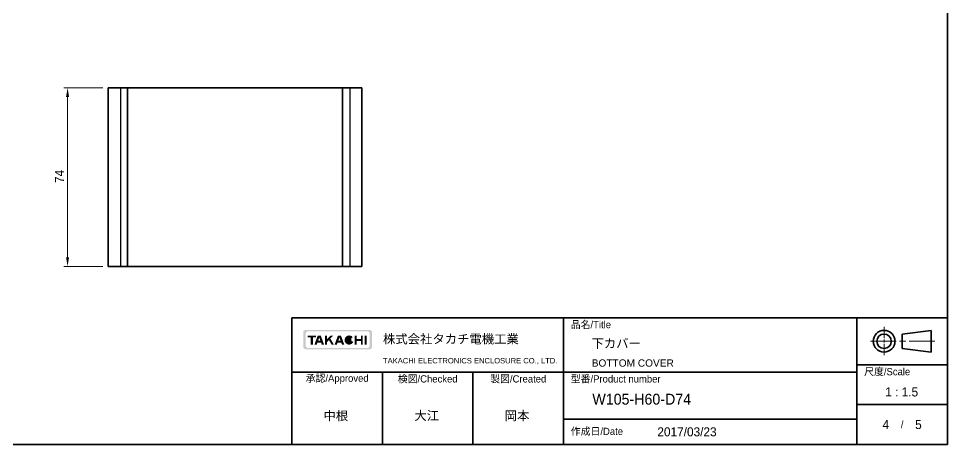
# Model space of a CAD drawing. Header units: millimetres. Extents: x 0 to 3168, y 0 to 562.
# Drawn here: x 2186.8 to 2571.5, y 0 to 176.5 of the extents above; entities that cross this region are included whole.
import ezdxf
from ezdxf.enums import TextEntityAlignment as Align

# ---------------------------------------------------------------- set-up
doc = ezdxf.new("R2010")
doc.units = ezdxf.units.MM
doc.header["$LTSCALE"] = 1.5
doc.linetypes.add('CHAIN', pattern=[0.3543, 0.2362, -0.0295, 0.0591, -0.0295])
doc.layers.get('Defpoints').update_dxf_attribs({"lineweight": 25})
for name, color, linetype, lineweight in [('Border (ISO)', 7, 'Continuous', 35), ('Dimension (ISO)', 7, 'Continuous', 18), ('Dimension (ISO) @ 1', 7, 'Continuous', 18), ('Title (ISO)', 7, 'Continuous', 35), ('Visible (ISO)', 7, 'Continuous', 35), ('Visible Narrow (ISO)', 7, 'Continuous', 25)]:
    doc.layers.add(name, color=color, linetype=linetype, lineweight=lineweight)
doc.layers.add('Hatch (ISO)', color=1, linetype='Continuous', lineweight=18, true_color=0xff0000)
doc.styles.add('Note Text (TK)', font='')
doc.styles.add('文字スタイル40', font='')
doc.styles.add('文字スタイル67', font='arial.ttf')
doc.styles.get('Note Text (TK)').set_extended_font_data('MS PGothic')
doc.styles.get('文字スタイル40').set_extended_font_data('MS PGothic')
doc.dimstyles.new('Default - Method 1b (TK)', dxfattribs={"dimscale": 1.5, "dimtxt": 2.5, "dimasz": 2.5, "dimexe": 1, "dimexo": 1.5, "dimgap": 1, "dimtad": 1, "dimtoh": 1, "dimrnd": 1e-08, "dimdsep": 46, "dimtxsty": 'Note Text (TK)', "dimcen": 0.09, "dimdle": 5, "dimclrd": 100, "dimclre": 100, "dimclrt": 7, "dimadec": 1, "dimazin": 1, "dimtfac": 1, "dimtmove": 0, "dimatfit": 3, "dimfxl": 0, "dimtolj": 1, "dimlwd": -1, "dimlwe": -1, "dimarcsym": 0})

# ---------------------------------------------------------------- blocks, each defined once
blk = doc.blocks.new('図面枠 tk図枠')
at = {"layer": 'Border (ISO)'}
for p in [(405.5, 289), (14.5, 8)]:
    blk.add_line(p, (405.5, 8), dxfattribs=at)
blk = doc.blocks.new('表題欄 tk表題欄')
at = {"layer": 'Hatch (ISO)'}
h = blk.add_hatch(color=256, dxfattribs=at)
edge = h.paths.add_edge_path(flags=0)
edge.add_arc((95.58, 236.3), 0.596, 270, 360)
edge.add_line((96.17, 236.3), (96.17, 239.71))
edge.add_arc((95.58, 239.71), 0.596, 0, 90)
edge.add_line((95.58, 240.31), (79.14, 240.31))
edge.add_arc((79.14, 239.71), 0.596, 90, 180)
edge.add_line((78.54, 239.71), (78.54, 236.3))
edge.add_arc((79.14, 236.3), 0.596, 180, 270)
edge.add_line((79.14, 235.7), (95.58, 235.7))
edge = h.paths.add_edge_path()
edge.add_line((77.84, 239.96), (77.84, 236.05))
edge.add_arc((78.54, 236.05), 0.702, 180, 270)
edge.add_line((78.54, 235.35), (96.17, 235.35))
edge.add_arc((96.17, 236.05), 0.702, 270, 360)
edge.add_line((96.87, 236.05), (96.87, 239.96))
edge.add_arc((96.17, 239.96), 0.702, 0, 90)
edge.add_line((96.17, 240.66), (78.54, 240.66))
edge.add_arc((78.54, 239.96), 0.702, 90, 180)
for points in [[(79.07, 239.15), (79.07, 238.66), (79.92, 238.66), (79.92, 236.66), (80.51, 236.66), (80.51, 238.66), (81.36, 238.66), (81.36, 239.15)], [(85.68, 236.66), (84.94, 237.89), (84.42, 237.32), (84.42, 236.66), (83.9, 236.66), (83.9, 239.15), (84.42, 239.15), (84.42, 238.1), (85.39, 239.15), (86.11, 239.15), (85.32, 238.3), (86.3, 236.66)], [(92.09, 239.15), (92.09, 236.66), (92.61, 236.66), (92.61, 237.66), (93.77, 237.66), (93.77, 236.66), (94.29, 236.66), (94.29, 239.15), (93.77, 239.15), (93.77, 238.15), (92.61, 238.15), (92.61, 239.15)], [(94.84, 239.15), (94.84, 236.66), (95.36, 236.66), (95.36, 239.15)]]:
    blk.add_hatch(color=256, dxfattribs=at).paths.add_polyline_path(points)
h = blk.add_hatch(color=256, dxfattribs=at)
h.paths.add_polyline_path([(82.59, 237.71), (81.95, 237.71), (82.27, 238.58)], flags=0)
h.paths.add_polyline_path([(82.78, 237.2), (81.76, 237.2), (81.57, 236.66), (80.95, 236.66), (81.86, 239.15), (82.68, 239.15), (83.59, 236.66), (82.98, 236.66)])
h = blk.add_hatch(color=256, dxfattribs=at)
h.paths.add_polyline_path([(87.53, 237.71), (88.16, 237.71), (87.85, 238.58)], flags=0)
h.paths.add_polyline_path([(87.14, 236.66), (87.34, 237.2), (88.35, 237.2), (88.55, 236.66), (89.17, 236.66), (88.25, 239.15), (87.44, 239.15), (86.52, 236.66)])
h = blk.add_hatch(color=256, dxfattribs=at)
edge = h.paths.add_edge_path()
edge.add_arc((90.52, 237.9), 1.27, 38.5505, 336.582)
edge.add_line((91.69, 237.4), (91.17, 237.62))
edge.add_ellipse((90.52, 237.9), major_axis=(0, -0.8), ratio=0.867347, start_angle=124.651, end_angle=429.4109, ccw=False)
edge.add_line((91.09, 238.36), (91.52, 238.7))
at = {"layer": 'Title (ISO)'}
for p, q in [((74.71, 244.05), (255.71, 244.05)), ((74.71, 209.05), (74.71, 244.05)), ((149.71, 244.05), (149.71, 209.05)), ((230.71, 244.05), (230.71, 209.05)), ((255.71, 244.05), (255.71, 209.05)), ((243.21, 239.55), (251.21, 240.55)), ((243.21, 239.55), (243.21, 235.55)), ((251.21, 234.55), (251.21, 240.55)), ((243.21, 235.55), (251.21, 234.55)), ((230.71, 231.05), (255.71, 231.05)), ((74.71, 229.05), (230.71, 229.05)), ((99.71, 229.05), (99.71, 209.05)), ((124.71, 229.05), (124.71, 209.05)), ((230.71, 220.05), (255.71, 220.05)), ((149.71, 216.05), (230.71, 216.05)), ((255.71, 209.05), (74.71, 209.05))]:
    blk.add_line(p, q, dxfattribs=at)
at = {"layer": 'Title (ISO)', "color": 4, "linetype": 'CHAIN', "lineweight": 18, "ltscale": 8.88956, "true_color": 0x00ffff}
blk.add_line((238.21, 241.55), (238.21, 233.55), dxfattribs=at)
at = {"layer": 'Title (ISO)', "color": 4, "linetype": 'CHAIN', "lineweight": 18, "ltscale": 20.001633, "true_color": 0x00ffff}
blk.add_line((252.21, 237.55), (234.21, 237.55), dxfattribs=at)
at = {"layer": 'Title (ISO)'}
for radius in [3, 2]:
    blk.add_circle((238.21, 237.55), radius, dxfattribs=at)
at = {"layer": 'Title (ISO)', "color": 1, "true_color": 0xff0000, "char_height": 2, "line_spacing_factor": 1.5, "style": 'Note Text (TK)'}
for s, insert, attachment_point in [('\\fＭＳ Ｐゴシック|b0|i0;\\H2.0000;品名/Title', (151.71, 242.05), 4), ('\\fＭＳ Ｐゴシック|b0|i0;\\H2.0000;承認/Approved', (87.21, 227.05), 5), ('\\fＭＳ Ｐゴシック|b0|i0;\\H2.0000;検図/Checked', (112.21, 227.05), 5), ('\\fＭＳ Ｐゴシック|b0|i0;\\H2.0000;製図/Created', (137.21, 227.05), 5), ('\\fＭＳ Ｐゴシック|b0|i0;\\H2.0000;型番/Product number', (151.71, 227.05), 4), ('\\fＭＳ Ｐゴシック|b0|i0;\\H2.0000;尺度/Scale', (232.71, 229.05), 4), ('\\fＭＳ Ｐゴシック|b0|i0;\\H2.0000;作成日/Date', (151.71, 212.55), 4)]:
    blk.add_mtext(s, dxfattribs=dict(at, insert=insert, attachment_point=attachment_point))
at = {"layer": 'Title (ISO)', "color": 7, "line_spacing_factor": 1.5, "style": 'Note Text (TK)'}
for s, insert, char_height, attachment_point in [('株式会社タカチ電機工業', (99.87, 238.05), 2.5, 4), ('\\fArial|b0|i0;\\H1.4986;TAKACHI ELECTRONICS ENCLOSURE CO., LTD.', (99.87, 232.05), 1.4986, 4), ('\\fＭＳ Ｐゴシック|b0|i0;\\H2.0000;/', (243.21, 214.55), 2, 5)]:
    blk.add_mtext(s, dxfattribs=dict(at, insert=insert, char_height=char_height, attachment_point=attachment_point))
at = {"layer": 'Title (ISO)', "color": 7}
for tag, p, height, style in [('<品名>_001', (157.54, 235.72), 2.5, 'Note Text (TK)'), ('<Title>_001', (157.49, 230.55), 2, '文字スタイル67'), ('<型番>_001', (157.42, 219.99), 3, '文字スタイル40'), ('<尺度>_001', (238.54, 222.31), 2.5, 'Note Text (TK)'), ('<検図>_001', (108.55, 215.77), 2.5, 'Note Text (TK)'), ('<製図>_001', (133.48, 215.75), 2.5, 'Note Text (TK)'), ('<ページ_No.>_001', (237.95, 213.3), 2.5, 'Note Text (TK)'), ('<総ページ数>_001', (246.8, 213.3), 2.5, 'Note Text (TK)'), ('作成日_001', (175.64, 211.28), 2.5, 'Note Text (TK)')]:
    blk.add_attdef(tag, p, '', height=height, dxfattribs=dict(at, style=style))
at = {"layer": 'Title (ISO)', "color": 7, "style": 'Note Text (TK)'}
blk.add_attdef('<承認>', text='', height=2.5, dxfattribs=at).set_placement((87.21, 217.05), align=Align.MIDDLE_CENTER)
blk = doc.blocks.new('*D80')
at = {"layer": 'Defpoints', "color": 0, "transparency": 16777216}
for p in [(2223.97, 147.81), (2207.11, 73.81), (2223.97, 73.81)]:
    blk.add_point(p, dxfattribs=at)
at = {"layer": 'Dimension (ISO)', "color": 100, "transparency": 16777216}
for p, q in [((2221.72, 147.81), (2205.61, 147.81)), ((2207.11, 144.06), (2207.11, 77.56)), ((2221.72, 73.81), (2205.61, 73.81))]:
    blk.add_line(p, q, dxfattribs=at)
for points in [[(2206.48, 144.06), (2207.73, 144.06), (2207.11, 147.81)], [(2206.48, 77.56), (2207.73, 77.56), (2207.11, 73.81)]]:
    blk.add_solid(points, dxfattribs=at)
at = {"layer": 'Dimension (ISO)', "color": 7, "transparency": 16777216, "insert": (2203.73, 108.35), "char_height": 3.75, "attachment_point": 4, "rotation": 90, "style": 'Note Text (TK)'}
blk.add_mtext('\\A1;74', dxfattribs=at)

msp = doc.modelspace()

# ---------------------------------------------------------------- linework, layer by layer
at = {"layer": 'Visible (ISO)'}
for p, q in [((2328.9732, 147.8146), (2223.9732, 147.8146)), ((2223.9732, 147.8146), (2223.9732, 73.8146)), ((2231.9732, 147.8146), (2231.9732, 73.8146)), ((2320.9732, 147.8146), (2320.9732, 73.8146)), ((2328.9732, 147.8146), (2328.9732, 73.8146)), ((2223.9732, 73.8146), (2328.9732, 73.8146))]:
    msp.add_line(p, q, dxfattribs=at)
at = {"layer": 'Visible Narrow (ISO)'}
for p, q in [((2228.9732, 147.8146), (2228.9732, 73.8146)), ((2323.9732, 147.8146), (2323.9732, 73.8146))]:
    msp.add_line(p, q, dxfattribs=at)

# ---------------------------------------------------------------- block references
at = {"xscale": 1.5, "yscale": 1.5, "zscale": 1.5}
msp.add_blockref('図面枠 tk図枠', (1963.25, -12), dxfattribs=at)
ref = msp.add_blockref('表題欄 tk表題欄', (2187.9368, -313.5791), dxfattribs=dict(xscale=1.5, yscale=1.5, zscale=1.5))
ref.add_attrib('<品名>_001', '下カバー', (2424.0952, 40.0078), dxfattribs={"layer": 'Title (ISO)', "color": 7, "height": 3.75, "style": 'Note Text (TK)'})
ref.add_attrib('<型番>_001', 'W105-H60-D74', (2424.4489, 16.5), dxfattribs={"layer": 'Title (ISO)', "color": 7, "height": 4.5, "style": '文字スタイル40'})
ref.add_attrib('<尺度>_001', '1 : 1.5', (2545.7401, 19.8857), dxfattribs={"layer": 'Title (ISO)', "color": 7, "height": 3.75, "style": 'Note Text (TK)'})
ref.add_attrib('作成日_001', '2017/03/23', (2451.3636, 3.343), dxfattribs={"layer": 'Title (ISO)', "color": 7, "height": 3.75, "style": 'Note Text (TK)'})
ref.add_attrib('<検図>_001', '大江', (2350.7635, 10.0717), dxfattribs={"layer": 'Title (ISO)', "color": 7, "height": 3.75, "style": 'Note Text (TK)'})
ref.add_attrib('<製図>_001', '岡本', (2388.157, 10.0504), dxfattribs={"layer": 'Title (ISO)', "color": 7, "height": 3.75, "style": 'Note Text (TK)'})
ref.add_attrib('<承認>_001', '中根', (2313.0824, 10.0398), dxfattribs={"layer": 'Title (ISO)', "color": 7, "height": 3.75, "style": 'Note Text (TK)'})
ref.add_attrib('<Title>_001', 'BOTTOM COVER', (2424.193, 32.249), dxfattribs={"layer": 'Title (ISO)', "color": 7, "height": 3, "style": '文字スタイル67'})
ref.add_attrib('<ページ_No.>_001', '4', (2544.6257, 6.375), dxfattribs={"layer": 'Title (ISO)', "color": 7, "height": 3.75, "style": 'Note Text (TK)'})
ref.add_attrib('<総ページ数>_001', '5', (2558.1364, 6.375), dxfattribs={"layer": 'Title (ISO)', "color": 7, "height": 3.75, "style": 'Note Text (TK)'})

# ---------------------------------------------------------------- dimensions: what is measured, and where the dimension line sits
at = {"layer": 'Dimension (ISO) @ 1', "color": 100, "true_color": 0x00ff3f}
dim = msp.add_linear_dim(base=(2207.1064, 73.8146), p1=(2223.9732, 147.8146), p2=(2223.9732, 73.8146), angle=90, dimstyle='Default - Method 1b (TK)', override={"dimscale": 1, "dimtxt": 3.75, "dimasz": 3.75, "dimexe": 1.5, "dimexo": 2.25, "dimgap": 1.5, "dimtoh": 0, "dimdec": 2, "dimcen": 0.135, "dimtp": 0, "dimtm": 0, "dimtdec": 2, "dimtix": 0, "dimtofl": 0, "dimtmove": 0, "dimatfit": 1}, dxfattribs=at)
dim.commit()
dim.dimension.update_dxf_attribs({"geometry": '*D80', "text_midpoint": (2207.1064, 110.8146), "dimtype": 160})

doc.saveas('drawing.dxf')
